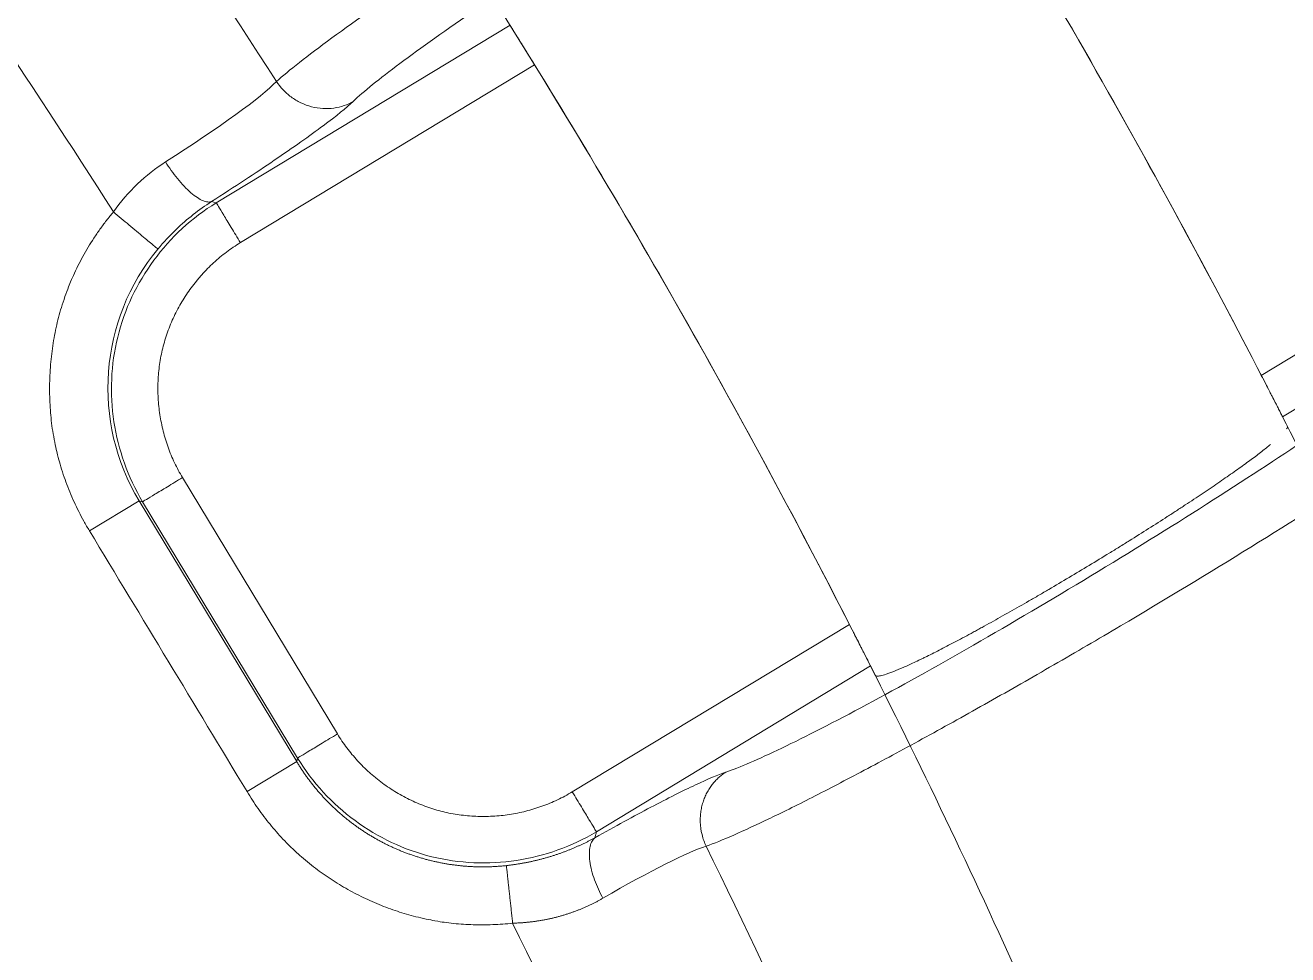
# Model space of a CAD drawing. Header units: millimetres. Extents: x 54 to 845, y 135 to 830.
# Drawn here: x 649.31 to 666.68, y 494.33 to 507.11 of the extents above; entities that cross this region are included whole.
import ezdxf

# ---------------------------------------------------------------- set-up
doc = ezdxf.new("R2010")
doc.units = ezdxf.units.MM
doc.layers.add('core', color=7, linetype='Continuous', lineweight=20)
doc.layers.add('part', color=7, linetype='Continuous', lineweight=20)

# ---------------------------------------------------------------- blocks, each defined once
blk = doc.blocks.new('电热管')
at = {"layer": 'part', "color": 6, "lineweight": 18}
for points, knots in [([(-1.624, 8.502), (-2.27, 9.47), (-3.712, 11.217), (-6.387, 13.321), (-9.315, 14.84), (-12.344, 15.8), (-15.328, 16.261), (-18.157, 16.3), (-20.753, 16.017), (-23.269, 15.461), (-25.688, 14.645), (-28.063, 13.55), (-30.646, 12.028), (-33.388, 9.916), (-36.122, 7.111), (-38.455, 3.936), (-40.355, 0.466), (-41.793, -3.236), (-42.76, -7.102), (-43.248, -11.063), (-43.262, -15.053), (-42.818, -19.01), (-41.935, -22.885), (-40.635, -26.64), (-38.94, -30.243), (-36.873, -33.654), (-34.2, -37.19), (-30.826, -40.713), (-26.685, -44.036), (-22.162, -46.813), (-17.326, -49.01), (-12.253, -50.613), (-7.023, -51.606), (-1.718, -51.986), (3.587, -51.767), (8.832, -50.96), (13.962, -49.588), (18.923, -47.674), (24.445, -44.841), (30.298, -40.813), (36.111, -35.344), (41.059, -29.085), (45.052, -22.172), (48.037, -14.76), (49.962, -7.007), (50.822, 0.927), (50.618, 8.9), (49.377, 16.783), (47.132, 24.448), (43.936, 31.769), (39.861, 38.634), (34.978, 44.942), (29.378, 50.62), (23.139, 55.596), (16.358, 59.813), (9.136, 63.224), (1.575, 65.786), (-6.218, 67.49), (-14.149, 68.318), (-22.126, 68.277), (-30.058, 67.378), (-37.85, 65.635), (-45.414, 63.083), (-52.669, 59.761), (-59.537, 55.71), (-65.96, 50.985), (-71.876, 45.635), (-77.232, 39.718), (-81.982, 33.303), (-86.081, 26.454), (-89.496, 19.244), (-92.209, 11.746), (-94.197, 4.026), (-95.45, -3.848), (-95.971, -11.808), (-95.754, -19.784), (-94.807, -27.707), (-93.15, -35.511), (-90.8, -43.132), (-87.78, -50.508), (-84.124, -57.59), (-79.863, -64.327), (-75.028, -70.669), (-69.666, -76.573), (-63.171, -82.602), (-55.397, -88.494), (-46.258, -93.932), (-36.577, -98.326), (-26.471, -101.627), (-16.065, -103.819), (-5.481, -104.873), (5.154, -104.793), (15.718, -103.595), (26.093, -101.291), (36.172, -97.928), (45.854, -93.547), (55.037, -88.194), (63.635, -81.943), (71.56, -74.861), (78.735, -67.024), (85.102, -58.523), (90.603, -49.44), (95.193, -39.863), (98.842, -29.887), (101.515, -19.606), (103.196, -9.118), (103.883, 1.478), (103.571, 12.089), (102.27, 22.621), (100.007, 32.989), (96.799, 43.107), (92.677, 52.889), (87.69, 62.259), (81.881, 71.14), (75.299, 79.461), (68.01, 87.164), (60.071, 94.194), (51.542, 100.497), (42.497, 106.035), (33.006, 110.771), (23.142, 114.667), (12.983, 117.703), (2.607, 119.867), (-7.913, 121.143), (-18.501, 121.527), (-29.085, 121.027), (-39.592, 119.65), (-49.948, 117.404), (-60.083, 114.315), (-69.931, 110.412), (-79.425, 105.718), (-88.504, 100.271), (-97.117, 94.116), (-105.209, 87.292), (-112.73, 79.84), (-119.637, 71.817), (-125.892, 63.277), (-131.456, 54.274), (-136.295, 44.864), (-140.391, 35.11), (-143.723, 25.073), (-146.268, 14.809), (-148.021, 4.379), (-148.977, -6.154), (-149.132, -16.728), (-148.485, -27.282), (-147.048, -37.755), (-144.836, -48.09), (-141.861, -58.229), (-138.14, -68.117), (-133.702, -77.703), (-128.575, -86.94), (-122.786, -95.776), (-116.366, -104.165), (-109.358, -112.066), (-101.802, -119.442), (-93.737, -126.253), (-85.205, -132.465), (-76.255, -138.056), (-66.933, -142.999), (-57.284, -147.27), (-47.357, -150.849), (-37.207, -153.725), (-26.882, -155.888), (-16.433, -157.326), (-5.913, -158.034), (4.628, -158.017), (15.141, -157.279), (25.58, -155.824), (35.894, -153.657), (46.037, -150.796), (55.963, -147.258), (65.627, -143.061), (74.983, -138.222), (84.593, -132.408), (94.326, -125.5), (104.016, -117.392), (113.029, -108.539), (121.317, -99.004), (128.834, -88.852), (135.529, -78.143), (141.367, -66.947), (146.321, -55.338), (150.363, -43.383), (153.471, -31.154), (155.636, -18.725), (156.848, -6.166), (157.099, 6.446), (156.397, 19.037), (154.751, 31.537), (152.169, 43.874), (148.675, 55.981), (144.292, 67.794), (139.042, 79.248), (132.96, 90.281), (126.088, 100.837), (118.46, 110.857), (110.122, 120.289), (101.179, 129.036), (91.806, 136.972), (82.202, 144.01), (72.528, 150.153), (62.872, 155.45), (53.314, 159.954), (45.026, 163.277), (38.059, 165.708), (32.384, 167.474), (26.537, 169.084), (20.175, 170.601), (12.966, 172.027), (4.823, 173.269), (-4.25, 174.204), (-13.494, 174.662), (-22.773, 174.64), (-31.956, 174.163), (-41.657, 173.144), (-51.835, 171.5), (-62.44, 169.147), (-73.41, 165.997), (-84.669, 161.964), (-96.131, 156.972), (-107.697, 150.949), (-118.575, 144.242), (-128.704, 136.994), (-138.056, 129.351), (-147.148, 120.864), (-155.885, 111.517), (-164.174, 101.315), (-171.922, 90.267), (-179.028, 78.392), (-185.38, 65.72), (-190.576, 53.033), (-194.706, 40.493), (-197.076, 31.307), (-198.427, 24.992), (-199.044, 21.83), (-199.557, 18.964), (-199.963, 16.469), (-200.312, 14.167), (-200.522, 12.66), (-200.625, 11.885)], [0, 0, 0, 0, 0.001584, 0.003143, 0.004662, 0.006125, 0.007517, 0.008823, 0.010028, 0.011121, 0.012381, 0.013552, 0.014733, 0.01652, 0.018321, 0.020134, 0.021952, 0.023778, 0.025612, 0.027449, 0.029286, 0.031118, 0.032944, 0.034772, 0.036604, 0.038441, 0.040279, 0.042726, 0.045167, 0.047603, 0.050047, 0.052495, 0.054945, 0.057393, 0.059835, 0.062274, 0.064718, 0.067166, 0.069616, 0.073287, 0.076953, 0.080614, 0.084284, 0.087957, 0.09163, 0.095298, 0.098961, 0.102631, 0.106304, 0.109978, 0.113651, 0.117318, 0.120984, 0.124656, 0.128331, 0.132005, 0.135679, 0.139349, 0.143016, 0.146686, 0.15036, 0.154035, 0.15771, 0.161382, 0.165052, 0.16872, 0.172392, 0.176066, 0.179741, 0.183415, 0.187088, 0.190759, 0.194427, 0.198098, 0.201771, 0.205445, 0.209119, 0.212792, 0.216465, 0.220134, 0.223803, 0.227473, 0.231146, 0.234819, 0.238492, 0.243388, 0.248282, 0.253171, 0.258063, 0.262957, 0.267852, 0.272747, 0.27764, 0.282531, 0.287419, 0.29231, 0.297203, 0.302096, 0.306988, 0.311879, 0.316768, 0.321655, 0.326544, 0.331434, 0.336325, 0.341215, 0.346103, 0.35099, 0.355875, 0.360761, 0.365648, 0.370535, 0.375423, 0.380309, 0.385194, 0.390077, 0.394959, 0.399842, 0.404726, 0.40961, 0.414494, 0.419377, 0.424258, 0.429138, 0.434016, 0.438896, 0.443776, 0.448656, 0.453536, 0.458415, 0.463293, 0.468169, 0.473043, 0.477919, 0.482795, 0.487671, 0.492547, 0.497421, 0.502295, 0.507168, 0.512038, 0.516909, 0.52178, 0.526652, 0.531523, 0.536393, 0.541263, 0.546132, 0.550999, 0.555864, 0.560731, 0.565597, 0.570463, 0.575329, 0.580194, 0.585059, 0.589922, 0.594783, 0.599644, 0.604505, 0.609366, 0.614227, 0.619087, 0.623947, 0.628806, 0.633663, 0.638519, 0.643374, 0.64823, 0.653085, 0.65794, 0.662795, 0.667649, 0.672502, 0.677354, 0.683173, 0.688992, 0.694811, 0.70063, 0.706448, 0.712265, 0.718081, 0.723895, 0.729707, 0.735518, 0.74133, 0.747141, 0.752951, 0.758761, 0.764568, 0.770373, 0.776177, 0.781981, 0.787785, 0.793589, 0.799391, 0.805192, 0.810991, 0.816788, 0.822479, 0.827964, 0.833244, 0.838318, 0.843187, 0.84785, 0.850661, 0.853392, 0.856069, 0.859047, 0.862435, 0.866232, 0.870436, 0.875046, 0.879026, 0.883265, 0.88776, 0.892511, 0.897517, 0.902776, 0.908287, 0.914047, 0.920055, 0.926309, 0.931706, 0.937271, 0.943002, 0.948897, 0.954953, 0.96117, 0.967545, 0.974076, 0.980758, 0.986489, 0.992324, 0.99387, 0.995421, 0.99678, 0.997896, 0.998918, 1, 1, 1, 1]), ([(-194.079, 11.014), (-193.878, 12.521), (-193.397, 15.829), (-192.445, 21.319), (-191.174, 27.444), (-189.598, 33.863), (-187.815, 40.147), (-185.193, 48.289), (-181.459, 58.104), (-176.285, 69.332), (-170.154, 80.579), (-163.018, 91.694), (-154.857, 102.508), (-146.241, 112.332), (-137.291, 121.173), (-128.126, 129.057), (-118.857, 136.022), (-109.582, 142.11), (-100.389, 147.368), (-91.359, 151.857), (-81.894, 155.924), (-72.091, 159.468), (-62.07, 162.403), (-52.687, 164.577), (-43.706, 166.164), (-35.235, 167.223), (-27.37, 167.821), (-20.242, 168.058), (-12.148, 168.011), (-2.636, 167.477), (8.098, 166.188), (18.747, 164.221), (29.251, 161.594), (39.879, 158.198), (50.562, 153.984), (61.155, 148.937), (71.491, 143.092), (81.418, 136.515), (90.857, 129.247), (99.755, 121.322), (108.067, 112.782), (115.747, 103.668), (122.748, 94.023), (129.036, 83.896), (134.577, 73.339), (139.333, 62.403), (143.277, 51.144), (146.387, 39.623), (148.639, 27.903), (150.015, 16.048), (150.509, 4.123), (150.114, -7.807), (148.822, -19.677), (146.641, -31.42), (143.581, -42.968), (139.649, -54.252), (134.868, -65.205), (129.266, -75.762), (122.867, -85.856), (115.705, -95.426), (107.823, -104.417), (99.264, -112.772), (90.071, -120.428), (80.304, -127.34), (70.023, -133.464), (59.883, -138.458), (50.024, -142.444), (40.551, -145.559), (30.89, -148.036), (21.081, -149.858), (11.169, -151.01), (1.199, -151.49), (-8.781, -151.293), (-18.724, -150.415), (-28.583, -148.854), (-38.312, -146.617), (-47.865, -143.715), (-57.196, -140.158), (-66.257, -135.953), (-75.003, -131.124), (-83.39, -125.692), (-91.374, -119.681), (-98.91, -113.116), (-105.958, -106.03), (-112.483, -98.46), (-118.449, -90.44), (-123.817, -82.006), (-128.561, -73.203), (-132.654, -64.076), (-136.07, -54.672), (-138.779, -45.041), (-140.77, -35.235), (-142.029, -25.31), (-142.546, -15.318), (-142.306, -5.314), (-141.315, 4.646), (-139.574, 14.505), (-137.086, 24.206), (-133.859, 33.687), (-129.915, 42.894), (-125.273, 51.77), (-119.952, 60.255), (-113.984, 68.299), (-107.405, 75.853), (-100.248, 82.867), (-92.551, 89.288), (-84.366, 95.077), (-75.743, 100.193), (-66.735, 104.595), (-57.399, 108.248), (-47.798, 111.13), (-37.991, 113.216), (-28.041, 114.481), (-18.018, 114.917), (-7.992, 114.517), (1.966, 113.271), (11.783, 111.186), (21.386, 108.277), (30.704, 104.557), (39.667, 100.043), (48.208, 94.769), (56.261, 88.77), (63.753, 82.081), (70.625, 74.756), (76.821, 66.851), (82.277, 58.42), (86.95, 49.532), (90.8, 40.256), (93.782, 30.662), (95.866, 20.83), (97.032, 10.845), (97.255, 0.796), (96.526, -9.228), (94.854, -19.136), (92.237, -28.839), (88.693, -38.247), (84.253, -47.271), (78.945, -55.815), (72.816, -63.792), (65.927, -71.119), (58.333, -77.71), (50.111, -83.499), (41.338, -88.421), (32.097, -92.406), (22.49, -95.41), (12.62, -97.387), (2.599, -98.299), (-7.46, -98.137), (-17.443, -96.883), (-27.235, -94.542), (-36.713, -91.137), (-45.748, -86.686), (-54.225, -81.251), (-62.021, -74.884), (-69.029, -67.658), (-74.645, -60.33), (-79.026, -53.176), (-82.381, -46.409), (-85.112, -39.368), (-87.186, -32.109), (-88.584, -24.694), (-89.291, -17.183), (-89.287, -9.635), (-88.569, -2.118), (-87.137, 5.301), (-84.99, 12.545), (-82.147, 19.543), (-78.631, 26.224), (-74.465, 32.516), (-69.685, 38.358), (-64.331, 43.686), (-58.449, 48.431), (-52.104, 52.538), (-45.361, 55.947), (-38.295, 58.608), (-30.986, 60.491), (-23.511, 61.554), (-15.958, 61.776), (-8.423, 61.144), (-1.014, 59.644), (6.166, 57.296), (13.012, 54.113), (19.427, 50.131), (25.313, 45.391), (30.565, 39.948), (35.087, 33.888), (38.78, 27.299), (41.58, 20.287), (43.413, 12.959), (44.231, 5.439), (43.985, -2.122), (42.666, -9.563), (40.272, -16.726), (37.217, -22.709), (33.896, -27.552), (30.626, -31.387), (26.97, -34.852), (22.964, -37.892), (18.652, -40.469), (14.076, -42.544), (9.281, -44.079), (4.333, -45.04), (-0.695, -45.39), (-5.717, -45.118), (-10.657, -44.21), (-15.041, -42.792), (-18.851, -41.043), (-22.104, -39.116), (-25.134, -36.857), (-27.894, -34.287), (-30.342, -31.431), (-32.451, -28.317), (-34.179, -24.966), (-35.491, -21.419), (-36.344, -17.734), (-36.705, -13.98), (-36.558, -10.235), (-35.891, -6.579), (-34.719, -3.098), (-33.24, -0.23), (-31.661, 2.051), (-30.112, 3.846), (-28.404, 5.428), (-26.455, 6.863), (-24.188, 8.129), (-21.471, 9.152), (-18.394, 9.722), (-15.13, 9.657), (-11.948, 8.836), (-9.13, 7.249), (-7.738, 5.73), (-7.147, 4.882)], [0, 0, 0, 0, 0.002248, 0.004944, 0.008239, 0.011497, 0.014717, 0.017898, 0.024145, 0.030235, 0.036168, 0.043076, 0.04975, 0.056186, 0.062384, 0.068341, 0.074053, 0.079519, 0.084738, 0.089707, 0.094425, 0.099967, 0.105112, 0.109859, 0.114205, 0.118595, 0.122479, 0.125866, 0.129141, 0.134446, 0.139947, 0.145119, 0.150453, 0.155949, 0.161608, 0.167425, 0.173289, 0.179155, 0.185022, 0.190892, 0.196762, 0.202633, 0.208503, 0.214374, 0.220246, 0.226121, 0.231997, 0.237874, 0.243752, 0.249631, 0.255509, 0.261388, 0.267269, 0.273151, 0.279035, 0.284921, 0.290807, 0.296693, 0.302579, 0.308465, 0.314354, 0.320244, 0.326136, 0.332029, 0.337923, 0.343816, 0.348727, 0.353639, 0.358553, 0.363467, 0.368383, 0.3733, 0.378217, 0.383135, 0.388052, 0.392969, 0.397886, 0.402805, 0.407726, 0.412647, 0.41757, 0.422492, 0.427415, 0.432338, 0.437261, 0.442183, 0.447108, 0.452034, 0.456961, 0.461888, 0.466816, 0.471745, 0.476673, 0.4816, 0.486528, 0.491458, 0.496389, 0.501321, 0.506254, 0.511187, 0.51612, 0.521053, 0.525985, 0.530918, 0.535853, 0.540789, 0.545727, 0.550665, 0.555602, 0.560539, 0.565475, 0.570412, 0.575351, 0.580291, 0.585232, 0.590174, 0.595116, 0.600057, 0.604996, 0.609936, 0.614879, 0.619823, 0.624768, 0.629714, 0.634659, 0.639603, 0.644545, 0.64949, 0.654436, 0.659384, 0.664333, 0.669281, 0.674228, 0.679174, 0.68412, 0.689068, 0.694019, 0.69897, 0.703921, 0.708872, 0.713819, 0.718767, 0.723718, 0.72867, 0.733624, 0.738578, 0.743529, 0.748477, 0.753428, 0.758381, 0.763336, 0.768292, 0.773246, 0.778196, 0.783146, 0.7881, 0.791818, 0.795537, 0.799255, 0.802972, 0.806687, 0.810399, 0.814114, 0.817832, 0.821551, 0.82527, 0.828989, 0.832705, 0.836417, 0.840131, 0.843849, 0.847568, 0.851288, 0.855007, 0.858722, 0.862433, 0.866147, 0.869865, 0.873585, 0.877305, 0.881021, 0.884731, 0.888443, 0.892161, 0.89588, 0.899599, 0.903313, 0.90702, 0.910733, 0.914451, 0.91817, 0.921884, 0.925588, 0.9293, 0.931779, 0.93426, 0.936739, 0.939214, 0.941682, 0.944153, 0.94663, 0.94911, 0.95159, 0.954065, 0.956529, 0.958999, 0.960858, 0.962719, 0.96458, 0.966437, 0.968286, 0.970131, 0.971987, 0.973848, 0.97571, 0.977565, 0.979409, 0.981236, 0.983043, 0.984821, 0.985989, 0.987139, 0.988322, 0.989423, 0.990711, 0.99215, 0.993699, 0.995312, 0.996937, 0.998519, 1, 1, 1, 1])]:
    blk.add_open_spline(points, degree=3, knots=knots, dxfattribs=at)

msp = doc.modelspace()

# ---------------------------------------------------------------- linework, layer by layer
at = {"layer": 'core', "lineweight": 13}
for p, q in [((651.939, 504.672), (655.979, 507.114)), ((651.871, 504.689), (651.939, 504.672)), ((670.105, 503.846), (666.604, 501.73)), ((650.877, 500.575), (650.194, 500.162)), ((650.926, 500.563), (650.877, 500.575)), ((653.057, 497.038), (650.926, 500.563)), ((660.937, 498.304), (657.166, 496.025)), ((652.362, 496.576), (653.045, 496.989)), ((653.045, 496.989), (653.057, 497.038)), ((657.166, 496.025), (657.146, 495.942))]:
    msp.add_line(p, q, dxfattribs=at)
at = {"layer": 'core', "lineweight": 18}
for p, q in [((656.316, 506.57), (652.271, 504.125)), ((666.311, 502.3), (669.774, 504.393)), ((651.474, 500.894), (653.604, 497.37)), ((650.877, 500.575), (653.045, 496.989)), ((656.835, 496.573), (660.646, 498.876))]:
    msp.add_line(p, q, dxfattribs=at)
for centre, radius, start, end in [((559.684, 454.996), 201.12, 0, 180), ((561.796, 448.315), 117.634, 27.31774, 31.61853), ((561.816, 448.325), 111.008, 27.08959, 31.64745)]:
    msp.add_arc(centre, radius, start, end, dxfattribs=at)
at = {"layer": 'core', "lineweight": 13}
for points, degree in [([(762.763, 454.996), (762.763, 458.319), (762.599, 464.965), (761.866, 474.91), (760.645, 484.806), (758.94, 494.631), (756.756, 504.36), (754.096, 513.971), (750.968, 523.439), (747.379, 532.742), (743.339, 541.859), (738.855, 550.765), (733.94, 559.442), (728.605, 567.866), (722.864, 576.019), (716.729, 583.88), (710.216, 591.43), (703.34, 598.652), (696.118, 605.528), (688.567, 612.041), (680.706, 618.176), (672.554, 623.918), (664.129, 629.253), (655.453, 634.168), (646.546, 638.651), (637.43, 642.692), (628.127, 646.281), (618.658, 649.409), (609.048, 652.068), (599.319, 654.253), (589.494, 655.958), (579.597, 657.178), (569.653, 657.912), (559.684, 658.157), (549.715, 657.912), (539.771, 657.178), (529.874, 655.958), (520.049, 654.253), (510.32, 652.068), (500.71, 649.409), (491.241, 646.281), (481.938, 642.692), (472.822, 638.651), (463.915, 634.168), (455.239, 629.253), (446.814, 623.918), (438.662, 618.176), (430.8, 612.041), (423.25, 605.528), (416.028, 598.652), (409.152, 591.43), (402.639, 583.88), (396.504, 576.019), (390.762, 567.866), (385.428, 559.442), (380.513, 550.765), (376.029, 541.859), (371.988, 532.742), (368.4, 523.439), (365.272, 513.971), (362.612, 504.36), (360.427, 494.631), (358.723, 484.806), (357.502, 474.91), (356.769, 464.965), (356.605, 458.319), (356.605, 454.996)], 3), ([(652.766, 506.34), (652.56, 506.126), (651.987, 505.71), (651.24, 505.234)], 3), ([(651.24, 505.234), (650.968, 505.061), (650.724, 504.829), (650.523, 504.547)], 3), ([(651.386, 504.306), (651.538, 504.451), (651.7, 504.579), (651.871, 504.689)], 3), ([(650.194, 500.162), (649.567, 501.206), (649.747, 503.612), (650.523, 504.547)], 2), ([(651.135, 504.037), (651.215, 504.132), (651.299, 504.222), (651.386, 504.306)], 3), ([(650.194, 500.162), (650.917, 498.967), (651.639, 497.772), (652.362, 496.576)], 3), ([(656.015, 494.767), (654.915, 494.649), (652.939, 495.625), (652.362, 496.576)], 2), ([(657.256, 495.11), (657.911, 495.491), (658.43, 495.751), (658.676, 495.826)], 3)]:
    msp.add_open_spline(points, degree=degree, dxfattribs=at)
for points, knots in [([(737.945, 436.315), (738.372, 441.877), (738.527, 447.462), (738.298, 458.609), (737.916, 464.171), (736.944, 472.446), (736.36, 476.566), (735.63, 480.651), (735.111, 483.366), (734.836, 484.718), (733.381, 491.458), (731.965, 496.773), (729.464, 504.648), (728.567, 507.257), (726.648, 512.439), (725.625, 515.013), (722.365, 522.679), (719.937, 527.715), (711.964, 542.427), (699.488, 560.997), (683.733, 576.934), (666.633, 591.286), (657.409, 597.67), (642.854, 605.874), (637.884, 608.38), (631.526, 611.225), (630.247, 611.779), (627.676, 612.859), (623.8, 614.435), (619.876, 615.877), (615.931, 617.226), (614.612, 617.661), (611.97, 618.498), (607.997, 619.707), (598.664, 622.204), (590.56, 623.791), (585.114, 624.608)], [0, 0, 0, 0, 0.0625, 0.0625, 0.125, 0.125, 0.15625, 0.171875, 0.171875, 0.1875, 0.1875, 0.25, 0.25, 0.28125, 0.28125, 0.3125, 0.3125, 0.375, 0.375, 0.5, 0.625, 0.625, 0.75, 0.75, 0.8125, 0.8125, 0.828125, 0.828125, 0.84375, 0.875, 0.875, 0.890625, 0.890625, 0.90625, 0.9375, 1, 1, 1, 1]), ([(735.165, 437.424), (735.554, 442.859), (735.678, 448.315), (735.405, 459.208), (735.007, 464.644), (734.023, 472.737), (733.435, 476.768), (732.705, 480.766), (732.187, 483.423), (731.913, 484.748), (731.043, 488.708), (730.402, 491.33), (728.996, 496.541), (728.23, 499.13), (724.094, 511.998), (719.792, 522.042), (709.384, 541.147), (691.066, 568.333), (665.69, 589.653), (637.352, 605.735), (627.412, 610.221), (606.891, 617.346), (596.31, 619.984), (585.583, 621.649)], [0, 0, 0, 0, 0.0625, 0.0625, 0.125, 0.125, 0.15625, 0.171875, 0.171875, 0.1875, 0.1875, 0.21875, 0.21875, 0.25, 0.25, 0.375, 0.375, 0.5, 0.75, 0.75, 0.875, 0.875, 1, 1, 1, 1]), ([(584.311, 608.82), (603.755, 605.718), (642.255, 592.388), (681.461, 559.583), (704.319, 525.577), (714.314, 502.018), (719.477, 482.493), (722.688, 462.927), (723.018, 448.076), (722.334, 438.424)], [0, 0, 0, 0, 0.244867, 0.498697, 0.625611, 0.752526, 0.815983, 0.879441, 1, 1, 1, 1]), ([(583.595, 606.043), (588.036, 605.343), (597.337, 603.485), (616.256, 597.964), (634.352, 589.851), (651.308, 579.279), (667.353, 567.055), (685.089, 549.106), (699.162, 528.081), (707.814, 510.027), (712.947, 496.05), (716.748, 481.594), (719.887, 462.134), (720.155, 447.732), (719.461, 438.277)], [0, 0, 0, 0, 0.057252, 0.120502, 0.247002, 0.310252, 0.373502, 0.500001, 0.626501, 0.689751, 0.753001, 0.816251, 0.879501, 1, 1, 1, 1]), ([(456.362, 501.624), (459.003, 505.728), (463.327, 511.65), (468.147, 517.159), (471.467, 520.733), (473.179, 522.47), (478.467, 527.525), (482.193, 530.684), (489.993, 536.536), (494.066, 539.229), (502.508, 544.1), (509.058, 547.37), (515.869, 550.026), (520.46, 551.657), (522.781, 552.402), (527.464, 553.748), (529.827, 554.348), (534.577, 555.403), (536.966, 555.857), (544.146, 556.994), (548.957, 557.453), (563.47, 557.927), (573.251, 557.039), (592.255, 552.827), (601.477, 549.502), (618.765, 540.608), (626.83, 535.038), (635.825, 526.886), (637.569, 525.196), (640.942, 521.705), (645.827, 516.301), (650.156, 510.43), (652.766, 506.34)], [0, 0, 0, 0, 0.0625, 0.09375, 0.09375, 0.125, 0.125, 0.1875, 0.1875, 0.25, 0.25, 0.3125, 0.34375, 0.34375, 0.375, 0.375, 0.40625, 0.40625, 0.4375, 0.4375, 0.5, 0.5, 0.625, 0.625, 0.75, 0.75, 0.875, 0.875, 0.90625, 0.90625, 0.9375, 1, 1, 1, 1]), ([(458.632, 499.876), (463.589, 507.617), (472.328, 518.382), (486.664, 530.832), (498.61, 538.881), (511.387, 545.415), (525.119, 550.418), (539.298, 553.645), (553.788, 555.057), (568.105, 554.646), (582.491, 552.389), (596.366, 548.31), (609.489, 542.523), (621.988, 534.923), (633.14, 525.884), (642.761, 515.726), (648.199, 508.211), (650.523, 504.547)], [0, 0, 0, 0, 0.120503, 0.183754, 0.247005, 0.310255, 0.373506, 0.436756, 0.500007, 0.563258, 0.626508, 0.689759, 0.75301, 0.81626, 0.879511, 0.942762, 1, 1, 1, 1]), ([(663.766, 513.029), (663.555, 512.951), (663.107, 512.748), (662.288, 512.328), (661.572, 511.943), (660.773, 511.497), (659.92, 511.008), (659.029, 510.484), (657.814, 509.753), (656.306, 508.814), (654.161, 507.416), (653.096, 506.638), (652.766, 506.34)], [0, 0, 0, 0, 0.125, 0.1875, 0.25, 0.3125, 0.375, 0.4375, 0.5, 0.625, 0.75, 1, 1, 1, 1]), ([(653.821, 506.066), (653.783, 506.044), (653.741, 506.025), (653.652, 505.994), (653.605, 505.983), (653.507, 505.969), (653.456, 505.966), (653.353, 505.972), (653.3, 505.98), (653.198, 506.007), (653.149, 506.025), (653.054, 506.071), (653.009, 506.098), (652.926, 506.159), (652.888, 506.193), (652.821, 506.264), (652.792, 506.302), (652.766, 506.34)], [0, 0, 0, 0, 0.125, 0.125, 0.25, 0.25, 0.375, 0.375, 0.5, 0.5, 0.625, 0.625, 0.75, 0.75, 0.875, 0.875, 1, 1, 1, 1]), ([(651.24, 505.234), (651.264, 505.195), (651.291, 505.157), (651.346, 505.079), (651.376, 505.041), (651.436, 504.968), (651.467, 504.932), (651.529, 504.867), (651.56, 504.838), (651.621, 504.785), (651.651, 504.763), (651.706, 504.726), (651.732, 504.712), (651.78, 504.692), (651.802, 504.686), (651.84, 504.682), (651.857, 504.684), (651.871, 504.689)], [0, 0, 0, 0, 0.125, 0.125, 0.25, 0.25, 0.375, 0.375, 0.5, 0.5, 0.625, 0.625, 0.75, 0.75, 0.875, 0.875, 1, 1, 1, 1]), ([(651.939, 504.672), (651.603, 504.468), (651.165, 504.062), (650.762, 503.387), (650.563, 502.832), (650.481, 502.248), (650.524, 501.464), (650.723, 500.9), (650.926, 500.563)], [0, 0, 0, 0, 0.25, 0.375, 0.5, 0.625, 0.75, 1, 1, 1, 1]), ([(651.939, 504.672), (651.943, 504.667), (651.953, 504.65), (651.988, 504.592), (652.012, 504.553), (652.071, 504.455), (652.106, 504.396), (652.184, 504.268), (652.227, 504.197), (652.271, 504.124)], [0, 0, 0, 0, 0.25, 0.25, 0.5, 0.5, 0.75, 0.75, 1, 1, 1, 1]), ([(650.523, 504.547), (650.557, 504.518), (650.593, 504.488), (650.665, 504.428), (650.702, 504.398), (650.774, 504.338), (650.809, 504.309), (650.877, 504.253), (650.909, 504.226), (650.967, 504.177), (650.994, 504.155), (651.041, 504.116), (651.061, 504.099), (651.094, 504.071), (651.107, 504.061), (651.126, 504.045), (651.132, 504.04), (651.135, 504.037)], [0, 0, 0, 0, 0.125, 0.125, 0.25, 0.25, 0.375, 0.375, 0.5, 0.5, 0.625, 0.625, 0.75, 0.75, 0.875, 0.875, 1, 1, 1, 1]), ([(652.661, 368.559), (654.794, 370.747), (656.838, 373.02), (660.736, 377.726), (662.589, 380.159), (665.216, 383.914), (666.067, 385.184), (667.715, 387.756), (669.31, 390.362), (670.801, 393.029), (672.238, 395.724), (672.93, 397.086), (674.924, 401.211), (676.146, 404.013), (678.362, 409.706), (679.357, 412.596), (681.117, 418.446), (681.882, 421.405), (683.179, 427.374), (683.711, 430.384), (684.539, 436.436), (684.836, 439.477), (685.193, 445.575), (685.253, 448.63), (685.139, 454.736), (684.966, 457.787), (684.532, 462.347), (684.358, 463.864), (683.953, 466.89), (683.722, 468.399), (682.942, 472.913), (682.308, 475.902), (680.815, 481.823), (679.956, 484.755), (678.02, 490.547), (676.944, 493.407), (674.581, 499.037), (673.295, 501.808), (671.906, 504.527)], [0, 0, 0, 0, 0.0625, 0.0625, 0.125, 0.125, 0.15625, 0.15625, 0.1875, 0.21875, 0.21875, 0.25, 0.25, 0.3125, 0.3125, 0.375, 0.375, 0.4375, 0.4375, 0.5, 0.5, 0.5625, 0.5625, 0.625, 0.625, 0.6875, 0.6875, 0.71875, 0.71875, 0.75, 0.75, 0.8125, 0.8125, 0.875, 0.875, 0.9375, 0.9375, 1, 1, 1, 1]), ([(669.786, 502.393), (671.103, 499.762), (672.324, 497.083), (674.564, 491.641), (675.584, 488.878), (677.416, 483.286), (678.228, 480.456), (679.638, 474.744), (680.237, 471.861), (681.215, 466.06), (681.595, 463.141), (682.135, 457.283), (682.295, 454.344), (682.393, 448.462), (682.331, 445.519), (681.981, 439.648), (681.694, 436.719), (680.897, 430.893), (680.387, 427.994), (679.144, 422.246), (678.413, 419.396), (676.731, 413.762), (675.78, 410.978), (673.664, 405.492), (672.499, 402.791), (670.596, 398.812), (669.935, 397.499), (668.565, 394.898), (667.144, 392.324), (665.622, 389.809), (664.052, 387.325), (663.242, 386.098), (660.739, 382.47), (658.973, 380.119), (655.259, 375.565), (653.31, 373.362), (651.276, 371.24)], [0, 0, 0, 0, 0.0625, 0.0625, 0.125, 0.125, 0.1875, 0.1875, 0.25, 0.25, 0.3125, 0.3125, 0.375, 0.375, 0.4375, 0.4375, 0.5, 0.5, 0.5625, 0.5625, 0.625, 0.625, 0.6875, 0.6875, 0.75, 0.75, 0.78125, 0.78125, 0.8125, 0.84375, 0.84375, 0.875, 0.875, 0.9375, 0.9375, 1, 1, 1, 1]), ([(658.676, 495.826), (658.885, 495.901), (659.334, 496.097), (660.16, 496.507), (660.884, 496.885), (661.692, 497.322), (662.554, 497.801), (663.454, 498.315), (664.681, 499.032), (666.201, 499.951), (667.283, 500.637), (668.244, 501.266), (669.085, 501.837), (669.616, 502.243), (669.786, 502.393)], [0, 0, 0, 0, 0.125, 0.1875, 0.25, 0.3125, 0.375, 0.4375, 0.5, 0.625, 0.75, 0.75, 0.875, 1, 1, 1, 1]), ([(651.474, 500.894), (651.401, 500.85), (651.331, 500.807), (651.202, 500.73), (651.144, 500.695), (651.046, 500.635), (651.006, 500.611), (650.949, 500.577), (650.932, 500.566), (650.926, 500.563)], [0, 0, 0, 0, 0.25, 0.25, 0.5, 0.5, 0.75, 0.75, 1, 1, 1, 1]), ([(653.057, 497.038), (653.062, 497.041), (653.079, 497.052), (653.137, 497.086), (653.177, 497.11), (653.275, 497.17), (653.333, 497.205), (653.461, 497.283), (653.532, 497.325), (653.605, 497.369)], [0, 0, 0, 0, 0.25, 0.25, 0.5, 0.5, 0.75, 0.75, 1, 1, 1, 1]), ([(653.057, 497.038), (653.261, 496.702), (653.668, 496.264), (654.342, 495.861), (654.897, 495.662), (655.481, 495.58), (656.265, 495.623), (656.83, 495.822), (657.166, 496.025)], [0, 0, 0, 0, 0.25, 0.375, 0.5, 0.625, 0.75, 1, 1, 1, 1]), ([(656.835, 496.573), (656.879, 496.5), (656.922, 496.43), (656.999, 496.301), (657.035, 496.243), (657.094, 496.145), (657.118, 496.105), (657.153, 496.048), (657.163, 496.03), (657.166, 496.025)], [0, 0, 0, 0, 0.25, 0.25, 0.5, 0.5, 0.75, 0.75, 1, 1, 1, 1]), ([(658.676, 495.826), (658.653, 495.875), (658.633, 495.928), (658.605, 496.041), (658.597, 496.101), (658.595, 496.161)], [0, 0, 0, 0, 0.5, 0.5, 1, 1, 1, 1]), ([(657.256, 495.11), (657.234, 495.15), (657.214, 495.191), (657.175, 495.276), (657.157, 495.319), (657.125, 495.407), (657.112, 495.451), (657.09, 495.537), (657.081, 495.579), (657.071, 495.659), (657.069, 495.697), (657.07, 495.765), (657.074, 495.796), (657.086, 495.851), (657.096, 495.875), (657.118, 495.914), (657.131, 495.93), (657.146, 495.942)], [0, 0, 0, 0, 0.125, 0.125, 0.25, 0.25, 0.375, 0.375, 0.5, 0.5, 0.625, 0.625, 0.75, 0.75, 0.875, 0.875, 1, 1, 1, 1]), ([(658.676, 495.826), (660.787, 491.521), (663.518, 484.851), (665.894, 476.804), (666.735, 473.311), (667.255, 470.973), (667.495, 469.799), (668.593, 463.914), (669.426, 456.763), (669.517, 449.581), (669.411, 444.799), (669.276, 442.41), (668.618, 435.267), (667.458, 428.174), (665.56, 421.255), (664.131, 416.693), (663.335, 414.437), (661.582, 409.987), (660.625, 407.792), (658.562, 403.485), (657.455, 401.372), (653.927, 395.183), (651.295, 391.253), (642.537, 380.057), (635.552, 373.386), (619.933, 362.433), (611.299, 358.151), (597.705, 353.828), (593.067, 352.738), (587.187, 351.838), (586.007, 351.681), (583.641, 351.415), (580.084, 351.084), (576.518, 350.961), (573.558, 350.974), (572.967, 350.983), (571.786, 351.011), (570.017, 351.07), (565.905, 351.33), (562.408, 351.763), (559.51, 352.241), (558.931, 352.342), (557.774, 352.557), (556.043, 352.897), (552.021, 353.813), (548.616, 354.807), (546.372, 355.56)], [0, 0, 0, 0, 0.0625, 0.09375, 0.109375, 0.109375, 0.125, 0.125, 0.1875, 0.21875, 0.21875, 0.25, 0.25, 0.3125, 0.34375, 0.34375, 0.375, 0.375, 0.40625, 0.40625, 0.4375, 0.4375, 0.5, 0.5, 0.625, 0.625, 0.75, 0.75, 0.8125, 0.8125, 0.828125, 0.828125, 0.84375, 0.875, 0.875, 0.882812, 0.882812, 0.890625, 0.90625, 0.9375, 0.9375, 0.945312, 0.945312, 0.953125, 0.96875, 1, 1, 1, 1]), ([(656.015, 494.767), (658.064, 490.616), (660.708, 484.222), (663.022, 476.497), (663.983, 472.571), (664.352, 470.875), (664.589, 469.742), (664.703, 469.174), (665.248, 466.326), (665.787, 462.878), (666.212, 458.839), (666.35, 457.108), (666.431, 455.955), (666.467, 455.379), (666.622, 452.499), (666.687, 449.053), (666.552, 445.03), (666.448, 443.304), (666.37, 442.153), (666.325, 441.577), (666.078, 438.695), (665.66, 435.23), (665.063, 431.791), (664.626, 429.509), (664.388, 428.373), (663.098, 422.728), (661.752, 418.322), (658.446, 409.718), (656.486, 405.522), (651.952, 397.413), (649.378, 393.5), (640.846, 382.413), (634.079, 375.889), (622.651, 367.803), (618.628, 365.391), (613.441, 362.793), (612.395, 362.294), (610.289, 361.339), (607.107, 359.969), (603.857, 358.787), (599.463, 357.376), (597.235, 356.754), (594.414, 356.083), (593.848, 355.955), (592.713, 355.708), (591.004, 355.355), (589.285, 355.051), (587.561, 354.783), (586.986, 354.699), (585.835, 354.543), (584.107, 354.326), (582.378, 354.161), (580.072, 353.987), (578.92, 353.923), (576.617, 353.84), (575.465, 353.822), (573.164, 353.829), (572.013, 353.855), (569.712, 353.952), (568.562, 354.023), (566.835, 354.165), (566.259, 354.218), (565.106, 354.337), (563.378, 354.532), (561.651, 354.781), (559.93, 355.065), (559.357, 355.166), (558.214, 355.379), (556.503, 355.717), (552.54, 356.628), (549.206, 357.613), (547.024, 358.353)], [0, 0, 0, 0, 0.0625, 0.09375, 0.109375, 0.117187, 0.117187, 0.125, 0.125, 0.15625, 0.171875, 0.179687, 0.179687, 0.1875, 0.1875, 0.21875, 0.234375, 0.242187, 0.242187, 0.25, 0.25, 0.28125, 0.296875, 0.296875, 0.3125, 0.3125, 0.375, 0.375, 0.4375, 0.4375, 0.5, 0.5, 0.625, 0.625, 0.6875, 0.6875, 0.703125, 0.703125, 0.71875, 0.75, 0.75, 0.78125, 0.78125, 0.789063, 0.789063, 0.796875, 0.8125, 0.8125, 0.820313, 0.820313, 0.828125, 0.84375, 0.84375, 0.859375, 0.859375, 0.875, 0.875, 0.890625, 0.890625, 0.90625, 0.90625, 0.914063, 0.914063, 0.921875, 0.9375, 0.9375, 0.945313, 0.945313, 0.953125, 0.96875, 1, 1, 1, 1])]:
    msp.add_open_spline(points, degree=3, knots=knots, dxfattribs=at)
at = {"layer": 'core', "lineweight": 18}
for points in [[(663.536, 511.938), (663.344, 511.872), (662.82, 511.645), (661.622, 511.032), (660.126, 510.198), (658.488, 509.233), (656.879, 508.234), (655.467, 507.309), (654.394, 506.55), (653.964, 506.201), (653.821, 506.066)], [(653.821, 506.066), (653.727, 505.978), (653.456, 505.758), (652.765, 505.27), (652.192, 504.894), (651.871, 504.689)], [(650.877, 500.575), (650.221, 501.657), (650.327, 503.068), (651.135, 504.037)], [(658.947, 496.844), (659.134, 496.908), (659.647, 497.129), (660.836, 497.736), (662.33, 498.569), (663.971, 499.536), (665.588, 500.539), (667.013, 501.471), (668.104, 502.241), (668.545, 502.597), (668.693, 502.735)], [(666.604, 501.73), (666.625, 501.688), (666.647, 501.646), (666.668, 501.604)], [(661, 498.178), (660.979, 498.22), (660.958, 498.262), (660.937, 498.304)], [(657.146, 495.942), (657.427, 496.1), (657.936, 496.377), (658.566, 496.693), (658.841, 496.808), (658.947, 496.844)]]:
    msp.add_open_spline(points, degree=3, dxfattribs=at)
for points, knots in [([(656.316, 506.57), (656.294, 506.607), (656.25, 506.677), (656.209, 506.744), (656.179, 506.792), (656.169, 506.808), (656.151, 506.838), (656.141, 506.853), (656.115, 506.895), (656.099, 506.922), (656.08, 506.952), (656.076, 506.958), (656.069, 506.97), (656.058, 506.987), (656.048, 507.003), (656.03, 507.032), (656.02, 507.049), (656.006, 507.07), (656.002, 507.077), (655.995, 507.088), (655.992, 507.093), (655.984, 507.106), (655.981, 507.111), (655.979, 507.114)], [0, 0, 0, 0, 0.125, 0.25, 0.25, 0.3125, 0.3125, 0.375, 0.375, 0.5, 0.5, 0.53125, 0.53125, 0.5625, 0.625, 0.625, 0.75, 0.75, 0.8125, 0.8125, 0.875, 0.875, 1, 1, 1, 1]), ([(652.271, 504.125), (652.204, 504.084), (652.141, 504.041), (652.018, 503.949), (651.9, 503.851), (651.792, 503.742), (651.728, 503.67), (651.715, 503.655), (651.69, 503.626), (651.677, 503.611), (651.64, 503.566), (651.617, 503.535), (651.548, 503.442), (651.463, 503.315), (651.391, 503.179), (651.342, 503.075), (651.326, 503.04), (651.296, 502.969), (651.282, 502.932), (651.243, 502.823), (651.199, 502.676), (651.155, 502.45), (651.141, 502.297), (651.136, 502.182), (651.136, 502.143), (651.136, 502.065), (651.137, 502.027), (651.144, 501.911), (651.159, 501.759), (651.19, 501.608), (651.218, 501.496), (651.228, 501.459), (651.251, 501.385), (651.263, 501.348), (651.302, 501.239), (651.361, 501.096), (651.434, 500.96), (651.474, 500.894)], [0, 0, 0, 0, 0.0625, 0.0625, 0.125, 0.1875, 0.1875, 0.203125, 0.203125, 0.21875, 0.21875, 0.25, 0.25, 0.3125, 0.375, 0.375, 0.40625, 0.40625, 0.4375, 0.4375, 0.5, 0.5625, 0.625, 0.625, 0.65625, 0.65625, 0.6875, 0.6875, 0.75, 0.8125, 0.8125, 0.84375, 0.84375, 0.875, 0.875, 0.9375, 1, 1, 1, 1]), ([(666.311, 502.3), (666.331, 502.262), (666.369, 502.188), (666.405, 502.118), (666.427, 502.076), (666.431, 502.068), (666.439, 502.052), (666.452, 502.027), (666.464, 502.004), (666.487, 501.96), (666.501, 501.932), (666.517, 501.9), (666.52, 501.893), (666.527, 501.881), (666.536, 501.863), (666.544, 501.847), (666.56, 501.816), (666.569, 501.798), (666.58, 501.776), (666.584, 501.769), (666.59, 501.757), (666.593, 501.752), (666.6, 501.738), (666.603, 501.732), (666.604, 501.73)], [0, 0, 0, 0, 0.125, 0.25, 0.25, 0.28125, 0.28125, 0.3125, 0.375, 0.375, 0.5, 0.5, 0.53125, 0.53125, 0.5625, 0.625, 0.625, 0.75, 0.75, 0.8125, 0.8125, 0.875, 0.875, 1, 1, 1, 1]), ([(666.66, 501.564), (666.662, 501.568), (666.664, 501.572), (666.671, 501.587), (666.671, 501.597), (666.668, 501.603)], [0, 0, 0, 0, 0.228397, 0.228397, 1, 1, 1, 1]), ([(661, 498.178), (661.004, 498.171), (661.011, 498.166), (661.035, 498.163), (661.052, 498.165), (661.095, 498.174), (661.122, 498.181), (661.16, 498.194), (661.168, 498.196), (661.184, 498.202), (661.193, 498.205), (661.219, 498.215), (661.238, 498.222), (661.296, 498.245), (661.339, 498.263), (661.432, 498.303), (661.482, 498.326), (661.563, 498.364), (661.592, 498.378), (661.635, 498.399), (661.65, 498.406), (661.68, 498.421), (661.696, 498.428), (661.773, 498.467), (661.839, 498.499), (661.975, 498.569), (662.046, 498.606), (662.193, 498.684), (662.27, 498.725), (662.369, 498.779), (662.389, 498.79), (662.43, 498.812), (662.45, 498.824), (662.512, 498.857), (662.553, 498.88), (662.679, 498.95), (662.764, 498.998), (662.938, 499.096), (663.026, 499.146), (663.161, 499.224), (663.206, 499.25), (663.298, 499.303), (663.344, 499.33), (663.482, 499.411), (663.574, 499.466), (663.759, 499.576), (663.851, 499.631), (664.036, 499.743), (664.129, 499.799), (664.244, 499.87), (664.268, 499.884), (664.314, 499.913), (664.382, 499.955), (664.451, 499.998), (664.676, 500.138), (664.85, 500.249), (665.061, 500.384), (665.102, 500.411), (665.164, 500.452), (665.185, 500.465), (665.226, 500.492), (665.246, 500.505), (665.346, 500.571), (665.424, 500.622), (665.573, 500.722), (665.645, 500.771), (665.783, 500.866), (665.849, 500.912), (665.945, 500.979), (665.976, 501.001), (666.035, 501.043), (666.064, 501.064), (666.148, 501.125), (666.2, 501.163), (666.296, 501.236), (666.341, 501.271), (666.402, 501.319), (666.421, 501.335), (666.439, 501.35)], [0, 0, 0, 0, 0.036364, 0.036364, 0.072729, 0.072729, 0.109093, 0.109093, 0.118184, 0.118184, 0.127275, 0.127275, 0.145457, 0.145457, 0.181821, 0.181821, 0.218186, 0.218186, 0.236368, 0.236368, 0.245459, 0.245459, 0.25455, 0.25455, 0.290914, 0.290914, 0.327279, 0.327279, 0.363643, 0.363643, 0.372734, 0.372734, 0.381825, 0.381825, 0.400007, 0.400007, 0.436372, 0.436372, 0.472736, 0.472736, 0.490918, 0.490918, 0.5091, 0.5091, 0.545464, 0.545464, 0.581829, 0.581829, 0.618193, 0.618193, 0.627284, 0.627284, 0.636375, 0.654557, 0.654557, 0.727286, 0.727286, 0.745468, 0.745468, 0.754559, 0.754559, 0.76365, 0.76365, 0.800014, 0.800014, 0.836379, 0.836379, 0.872743, 0.872743, 0.890925, 0.890925, 0.909107, 0.909107, 0.945472, 0.945472, 0.981836, 0.981836, 1, 1, 1, 1]), ([(660.937, 498.304), (660.935, 498.307), (660.929, 498.319), (660.917, 498.342), (660.906, 498.365), (660.902, 498.373), (660.893, 498.391), (660.888, 498.401), (660.872, 498.432), (660.861, 498.455), (660.844, 498.487), (660.841, 498.493), (660.834, 498.507), (660.824, 498.528), (660.813, 498.549), (660.79, 498.594), (660.774, 498.626), (660.748, 498.676), (660.739, 498.694), (660.721, 498.729), (660.712, 498.747), (660.685, 498.801), (660.666, 498.838), (660.646, 498.876)], [0, 0, 0, 0, 0.125, 0.25, 0.25, 0.3125, 0.3125, 0.375, 0.375, 0.5, 0.5, 0.53125, 0.53125, 0.5625, 0.625, 0.625, 0.75, 0.75, 0.8125, 0.8125, 0.875, 0.875, 1, 1, 1, 1]), ([(653.605, 497.37), (653.645, 497.303), (653.688, 497.239), (653.78, 497.117), (653.878, 496.999), (653.987, 496.891), (654.059, 496.826), (654.074, 496.813), (654.103, 496.788), (654.118, 496.776), (654.163, 496.739), (654.194, 496.715), (654.287, 496.647), (654.415, 496.562), (654.55, 496.49), (654.654, 496.44), (654.689, 496.425), (654.761, 496.395), (654.797, 496.381), (654.906, 496.342), (655.053, 496.297), (655.279, 496.254), (655.432, 496.24), (655.548, 496.235), (655.586, 496.234), (655.664, 496.235), (655.702, 496.236), (655.818, 496.242), (655.97, 496.258), (656.121, 496.288), (656.233, 496.317), (656.27, 496.327), (656.344, 496.349), (656.381, 496.362), (656.49, 496.401), (656.633, 496.46), (656.769, 496.533), (656.835, 496.573)], [0, 0, 0, 0, 0.0625, 0.0625, 0.125, 0.1875, 0.1875, 0.203125, 0.203125, 0.21875, 0.21875, 0.25, 0.25, 0.3125, 0.375, 0.375, 0.40625, 0.40625, 0.4375, 0.4375, 0.5, 0.5625, 0.625, 0.625, 0.65625, 0.65625, 0.6875, 0.6875, 0.75, 0.8125, 0.8125, 0.84375, 0.84375, 0.875, 0.875, 0.9375, 1, 1, 1, 1]), ([(653.045, 496.989), (653.049, 496.981), (653.058, 496.966), (653.072, 496.944), (653.086, 496.922), (653.101, 496.9), (653.115, 496.878), (653.13, 496.856), (653.145, 496.834), (653.16, 496.812), (653.175, 496.791), (653.19, 496.77), (653.206, 496.748), (653.222, 496.727), (653.238, 496.707), (653.254, 496.686), (653.27, 496.665), (653.286, 496.645), (653.303, 496.625), (653.32, 496.604), (653.337, 496.584), (653.354, 496.565), (653.371, 496.545), (653.389, 496.526), (653.406, 496.506), (653.424, 496.487), (653.442, 496.468), (653.46, 496.449), (653.478, 496.431), (653.497, 496.412), (653.515, 496.394), (653.534, 496.376), (653.553, 496.358), (653.572, 496.34), (653.591, 496.322), (653.61, 496.305), (653.63, 496.287), (653.649, 496.27), (653.669, 496.253), (653.689, 496.236), (653.709, 496.22), (653.729, 496.203), (653.749, 496.187), (653.77, 496.171), (653.79, 496.155), (653.811, 496.14), (653.832, 496.124), (653.853, 496.109), (653.874, 496.094), (653.895, 496.079), (653.916, 496.064), (653.938, 496.049), (653.959, 496.035), (653.981, 496.021), (654.003, 496.007), (654.025, 495.993), (654.047, 495.98), (654.069, 495.966), (654.091, 495.953), (654.113, 495.94), (654.136, 495.927), (654.158, 495.915), (654.181, 495.902), (654.203, 495.89), (654.226, 495.878), (654.249, 495.866), (654.272, 495.855), (654.295, 495.843), (654.318, 495.832), (654.342, 495.821), (654.365, 495.81), (654.388, 495.8), (654.412, 495.789), (654.435, 495.779), (654.459, 495.769), (654.483, 495.759), (654.507, 495.75), (654.531, 495.741), (654.555, 495.732), (654.579, 495.723), (654.603, 495.714), (654.627, 495.705), (654.651, 495.697), (654.675, 495.689), (654.7, 495.681), (654.724, 495.674), (654.749, 495.666), (654.773, 495.659), (654.798, 495.652), (654.822, 495.645), (654.847, 495.639), (654.872, 495.632), (654.897, 495.626), (654.921, 495.62), (654.946, 495.614), (654.971, 495.609), (654.996, 495.604), (655.021, 495.599), (655.046, 495.594), (655.071, 495.589), (655.096, 495.585), (655.121, 495.58), (655.146, 495.576), (655.172, 495.573), (655.197, 495.569), (655.222, 495.566), (655.247, 495.563), (655.272, 495.56), (655.298, 495.557), (655.323, 495.554), (655.348, 495.552), (655.373, 495.55), (655.399, 495.548), (655.424, 495.547), (655.449, 495.545), (655.475, 495.544), (655.5, 495.543), (655.525, 495.542), (655.551, 495.542), (655.576, 495.541), (655.601, 495.541), (655.627, 495.541), (655.652, 495.542), (655.677, 495.542), (655.702, 495.543), (655.728, 495.544), (655.753, 495.545), (655.778, 495.547), (655.803, 495.548), (655.828, 495.55), (655.854, 495.552), (655.879, 495.554), (655.904, 495.557), (655.92, 495.558), (655.929, 495.559)], [0, 0, 0, 0, 0.007761, 0.015519, 0.023274, 0.031025, 0.038774, 0.046519, 0.054261, 0.062, 0.069736, 0.077469, 0.085199, 0.092925, 0.100649, 0.108369, 0.116087, 0.123801, 0.131513, 0.139221, 0.146926, 0.154629, 0.162328, 0.170024, 0.177717, 0.185408, 0.193095, 0.200779, 0.20846, 0.216139, 0.223814, 0.231487, 0.239156, 0.246823, 0.254486, 0.262147, 0.269805, 0.27746, 0.285112, 0.292761, 0.300407, 0.30805, 0.315691, 0.323329, 0.330963, 0.338595, 0.346225, 0.353851, 0.361474, 0.369095, 0.376713, 0.384328, 0.39194, 0.39955, 0.407156, 0.41476, 0.422361, 0.42996, 0.437556, 0.445149, 0.452739, 0.460326, 0.467911, 0.475493, 0.483073, 0.490649, 0.498224, 0.505795, 0.513364, 0.52093, 0.528493, 0.536054, 0.543612, 0.551168, 0.55872, 0.566271, 0.573818, 0.581363, 0.588906, 0.596446, 0.603983, 0.611518, 0.61905, 0.62658, 0.634107, 0.641632, 0.649154, 0.656674, 0.664191, 0.671705, 0.679217, 0.686727, 0.694234, 0.701739, 0.709241, 0.716741, 0.724238, 0.731733, 0.739226, 0.746716, 0.754204, 0.761689, 0.769172, 0.776652, 0.78413, 0.791606, 0.79908, 0.806551, 0.814019, 0.821486, 0.82895, 0.836412, 0.843871, 0.851328, 0.858783, 0.866235, 0.873686, 0.881134, 0.888579, 0.896023, 0.903464, 0.910903, 0.91834, 0.925775, 0.933207, 0.940637, 0.948065, 0.955491, 0.962914, 0.970336, 0.977755, 0.985172, 0.992587, 1, 1, 1, 1]), ([(655.929, 495.559), (655.936, 495.56), (655.952, 495.562), (655.975, 495.565), (655.998, 495.568), (656.021, 495.571), (656.044, 495.574), (656.067, 495.578), (656.089, 495.581), (656.112, 495.585), (656.135, 495.589), (656.157, 495.593), (656.18, 495.597), (656.202, 495.601), (656.225, 495.606), (656.247, 495.61), (656.269, 495.615), (656.292, 495.62), (656.314, 495.625), (656.336, 495.63), (656.358, 495.635), (656.38, 495.641), (656.401, 495.646), (656.423, 495.652), (656.445, 495.658), (656.466, 495.664), (656.488, 495.67), (656.509, 495.676), (656.531, 495.683), (656.552, 495.689), (656.573, 495.696), (656.594, 495.703), (656.615, 495.71), (656.636, 495.717), (656.657, 495.724), (656.678, 495.731), (656.698, 495.739), (656.719, 495.746), (656.739, 495.754), (656.76, 495.762), (656.78, 495.77), (656.8, 495.778), (656.82, 495.786), (656.84, 495.794), (656.86, 495.803), (656.88, 495.811), (656.899, 495.82), (656.919, 495.829), (656.938, 495.837), (656.958, 495.846), (656.977, 495.855), (656.996, 495.865), (657.015, 495.874), (657.034, 495.883), (657.053, 495.893), (657.072, 495.902), (657.09, 495.912), (657.109, 495.922), (657.127, 495.932), (657.14, 495.939), (657.146, 495.942)], [0, 0, 0, 0, 0.017327, 0.034627, 0.0519, 0.069149, 0.086374, 0.103577, 0.120758, 0.13792, 0.155064, 0.17219, 0.189301, 0.206397, 0.22348, 0.240551, 0.257611, 0.274663, 0.291706, 0.308743, 0.325774, 0.342802, 0.359827, 0.376851, 0.393875, 0.410901, 0.427929, 0.444962, 0.461999, 0.479044, 0.496097, 0.513159, 0.530232, 0.547317, 0.564415, 0.581528, 0.598657, 0.615804, 0.632969, 0.650154, 0.66736, 0.684589, 0.701842, 0.719119, 0.736424, 0.753755, 0.771116, 0.788507, 0.805929, 0.823384, 0.840873, 0.858397, 0.875958, 0.893556, 0.911193, 0.928869, 0.946587, 0.964348, 0.982151, 1, 1, 1, 1]), ([(657.256, 495.11), (657.25, 495.107), (657.237, 495.1), (657.218, 495.089), (657.199, 495.079), (657.18, 495.068), (657.161, 495.058), (657.141, 495.048), (657.122, 495.038), (657.102, 495.029), (657.083, 495.019), (657.063, 495.01), (657.043, 495), (657.023, 494.991), (657.002, 494.983), (656.982, 494.974), (656.962, 494.965), (656.941, 494.957), (656.921, 494.949), (656.9, 494.941), (656.879, 494.933), (656.858, 494.925), (656.838, 494.918), (656.816, 494.91), (656.795, 494.903), (656.774, 494.896), (656.753, 494.889), (656.732, 494.883), (656.71, 494.876), (656.689, 494.87), (656.667, 494.864), (656.645, 494.858), (656.624, 494.852), (656.602, 494.847), (656.58, 494.841), (656.558, 494.836), (656.536, 494.831), (656.514, 494.826), (656.492, 494.822), (656.47, 494.817), (656.447, 494.813), (656.425, 494.809), (656.403, 494.805), (656.38, 494.801), (656.358, 494.798), (656.335, 494.794), (656.313, 494.791), (656.29, 494.788), (656.267, 494.785), (656.245, 494.783), (656.222, 494.78), (656.199, 494.778), (656.176, 494.776), (656.153, 494.774), (656.131, 494.773), (656.108, 494.771), (656.085, 494.77), (656.062, 494.769), (656.039, 494.768), (656.023, 494.768), (656.015, 494.767)], [0, 0, 0, 0, 0.017762, 0.035494, 0.053194, 0.070864, 0.088504, 0.106115, 0.123696, 0.141249, 0.158773, 0.176269, 0.193738, 0.21118, 0.228596, 0.245985, 0.263349, 0.280687, 0.298001, 0.315291, 0.332559, 0.349805, 0.367031, 0.384237, 0.401426, 0.418598, 0.435754, 0.452896, 0.470024, 0.48714, 0.504245, 0.521339, 0.538425, 0.555502, 0.572573, 0.589637, 0.606697, 0.623752, 0.640805, 0.657856, 0.674907, 0.691957, 0.709009, 0.726062, 0.743119, 0.76018, 0.777246, 0.794319, 0.811398, 0.828485, 0.845581, 0.862687, 0.879804, 0.896932, 0.914073, 0.931228, 0.948397, 0.965581, 0.982782, 1, 1, 1, 1])]:
    msp.add_open_spline(points, degree=3, knots=knots, dxfattribs=at)
at = {"layer": 'core', "lineweight": 13}
for points, weights in [([(658.595, 496.161), (658.587, 496.454), (658.72, 496.7), (658.947, 496.844)], [0.89123928584, 0.844607862958, 0.880861939645, 1.0000015159]), ([(656.015, 494.767), (655.968, 495.2), (655.933, 495.519), (655.929, 495.559)], [1.0000491761, 0.826052425831, 0.826036033799, 1])]:
    msp.add_rational_spline(points, weights, degree=3, dxfattribs=at)

# ---------------------------------------------------------------- block references
at = {"lineweight": 18}
msp.add_blockref('电热管', (575.492, 446.025), dxfattribs=at)

doc.saveas('drawing.dxf')
